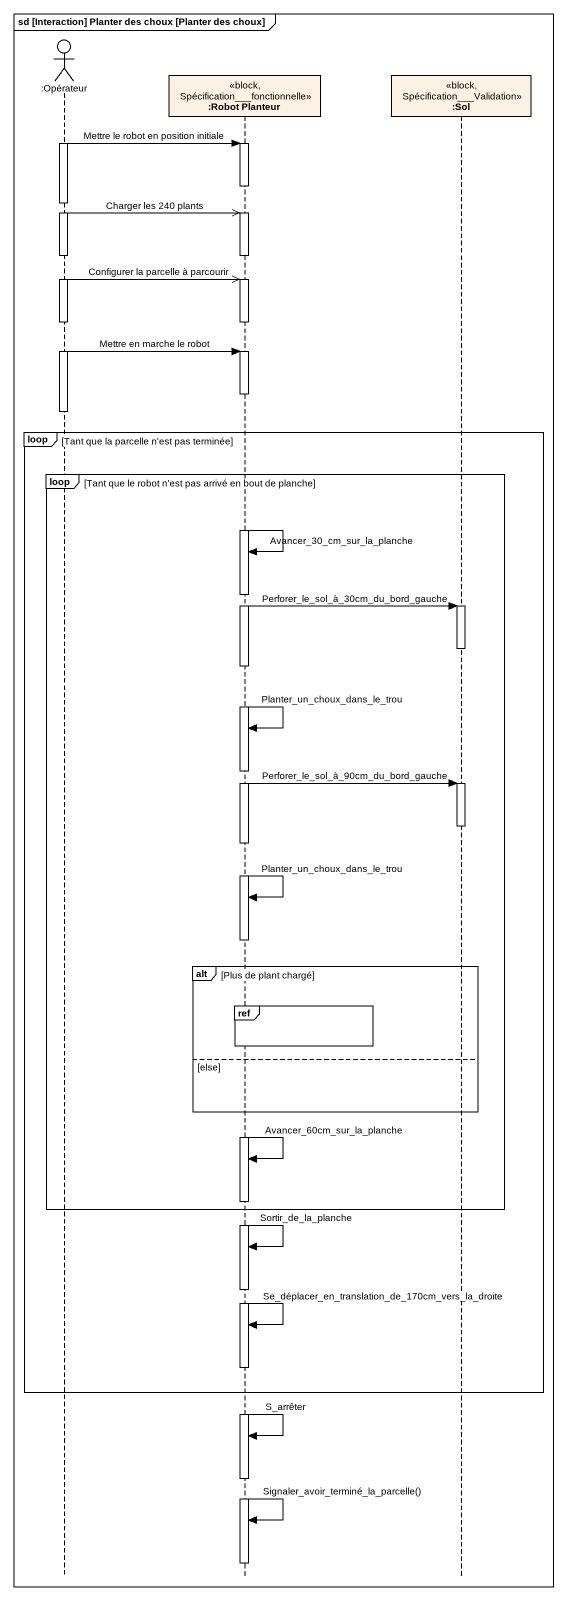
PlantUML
@startuml
mainframe sd [Interaction] Planter des choux [Planter des choux]
hide footbox
actor ":Opérateur" as Opérateur
participant ":Robot Planteur" as Robot_Planteur <<block, Spécification___fonctionnelle>>
participant ":Sol" as Sol <<block, Spécification___Validation>>

activate Opérateur
Opérateur -> Robot_Planteur : Mettre le robot en position initiale
activate Robot_Planteur
deactivate Robot_Planteur
Opérateur ->> Robot_Planteur : Charger les 240 plants
activate Robot_Planteur
deactivate Robot_Planteur
Opérateur ->> Robot_Planteur : Configurer la parcelle à parcourir
activate Robot_Planteur
deactivate Robot_Planteur
Opérateur -> Robot_Planteur : Mettre en marche le robot
activate Robot_Planteur
deactivate Opérateur
loop Tant que la parcelle n'est pas terminée
  loop Tant que le robot n'est pas arrivé en bout de planche
    Robot_Planteur -> Robot_Planteur : Avancer_30_cm_sur_la_planche
    Robot_Planteur -> Sol : Perforer_le_sol_à_30cm_du_bord_gauche
    activate Sol
    deactivate Sol
    Robot_Planteur -> Robot_Planteur : Planter_un_choux_dans_le_trou
    Robot_Planteur -> Sol : Perforer_le_sol_à_90cm_du_bord_gauche
    activate Sol
    deactivate Sol
    Robot_Planteur -> Robot_Planteur : Planter_un_choux_dans_le_trou
    alt Plus de plant chargé
      ref over Robot_Planteur :  
    else else
    end
    Robot_Planteur -> Robot_Planteur : Avancer_60cm_sur_la_planche
  end
  Robot_Planteur -> Robot_Planteur : Sortir_de_la_planche
  Robot_Planteur -> Robot_Planteur : Se_déplacer_en_translation_de_170cm_vers_la_droite
end
Robot_Planteur -> Robot_Planteur : S_arrêter
Robot_Planteur -> Robot_Planteur : Signaler_avoir_terminé_la_parcelle()
deactivate Robot_Planteur
@enduml
